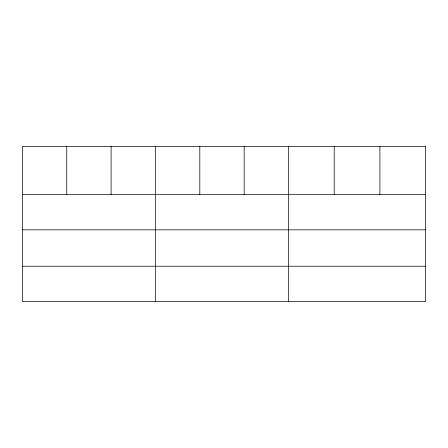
<?xml version="1.0" encoding="UTF-8"?>
<svg xmlns="http://www.w3.org/2000/svg" width="448" height="448" viewBox="0 0 448 448"><rect width="100%" height="100%" fill="white"/><g stroke="black" fill="none" stroke-linecap="round" stroke-linejoin="round"><path stroke-width="0.67" d="M22.4 194.533L425.6 194.533M22.4 229.846L425.6 229.846M22.4 266.235L425.6 266.235M379.904 146.446L379.904 194.533M334.208 146.446L334.208 194.533M288.512 146.446L288.512 301.554M244.16 146.446L244.16 194.533M199.808 146.446L199.808 194.533M155.456 146.446L155.456 301.554M111.104 146.446L111.104 194.533M66.752 146.446L66.752 194.533M425.6 146.446L22.4 146.446L22.4 301.554L425.6 301.554L425.6 146.446"/></g></svg>
